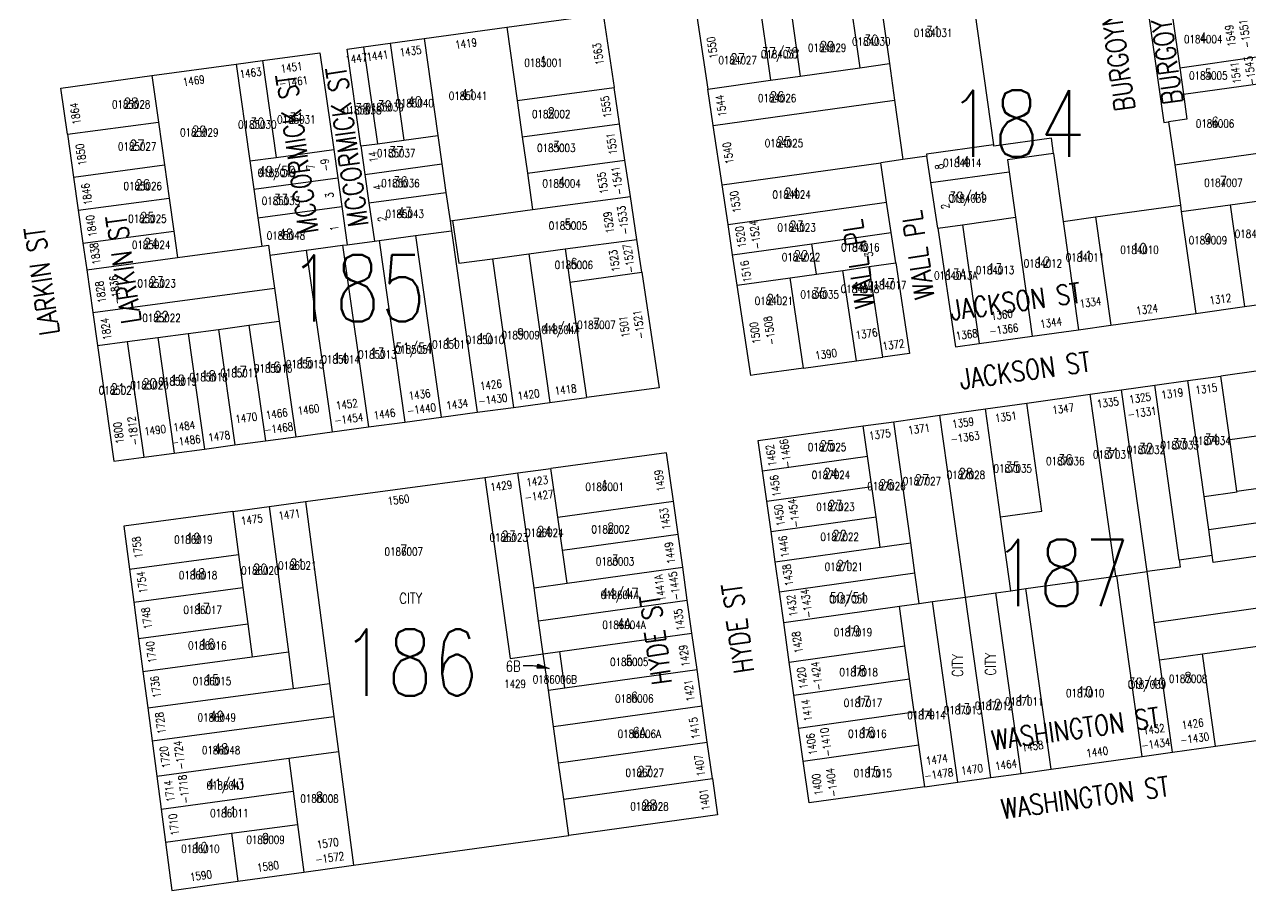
# Model space of a CAD drawing. Header units: feet. Extents: x 6006802 to 6013716, y 2117102 to 2120191.
# Drawn here: x 6006964 to 6007883, y 2117102 to 2117751 of the extents above; entities that cross this region are included whole.
import ezdxf
from ezdxf.enums import TextEntityAlignment as Align

# ---------------------------------------------------------------- set-up
doc = ezdxf.new("R2010")
doc.units = ezdxf.units.FT
doc.header["$LTSCALE"] = 100
doc.header["$MEASUREMENT"] = 0
doc.layers.get('0').update_dxf_attribs({"linetype": 'CONTINUOUS'})
for name, color, linetype in [('ADDRESS', 1, 'CONTINUOUS'), ('BLKLOT', 2, 'CONTINUOUS'), ('BLOCK_NUMBERS', 3, 'CONTINUOUS'), ('LEADER', 7, 'CONTINUOUS'), ('LOT_LINES', 4, 'CONTINUOUS'), ('LOT_NUMBERS', 7, 'CONTINUOUS'), ('ROW', 6, 'CONTINUOUS'), ('ST_NAME_IN_BLK', 7, 'CONTINUOUS'), ('ST_NAME_IN_ST', 6, 'CONTINUOUS')]:
    doc.layers.add(name, color=color, linetype=linetype)
doc.styles.add('ADDTXT', font='ROMANS.shx', dxfattribs={"width": 0.8, "height": 6})
doc.styles.add('BLKLOT', font='ROMANS.shx', dxfattribs={"width": 0.8, "height": 6})
doc.styles.add('BLOCK_NO', font='ROMANS.shx', dxfattribs={"width": 0.8, "height": 50})
doc.styles.add('LOT_NO', font='ROMANS.shx', dxfattribs={"width": 0.8, "height": 8})
doc.styles.add('SI', font='ROMANS.shx', dxfattribs={"width": 0.8, "height": 15})

# ---------------------------------------------------------------- blocks, each defined once
blk = doc.blocks.new('ARR')
for points in [[(0, 0), (1.5, -9), (-1.5, -9)], [(0, -1.22), (1.26, -8.8), (-1.26, -8.8)], [(0, -2.43), (1.03, -8.6), (-1.03, -8.6)], [(0, -3.65), (0.79, -8.4), (-0.79, -8.4)], [(0, -4.87), (0.56, -8.2), (-0.56, -8.2)], [(0, -6.08), (0.32, -8), (-0.32, -8)], [(0, -7.3), (0.08, -7.8), (-0.08, -7.8)]]:
    blk.add_lwpolyline(points, close=True)

msp = doc.modelspace()

# ---------------------------------------------------------------- linework, layer by layer
at = {"layer": 'LEADER'}
msp.add_lwpolyline([(6007337.62, 2117270.49, -0.013878), (6007342.25, 2117270.61, -0.022803), (6007345.07, 2117270.49, -0.003407), (6007348.83, 2117270.12, -0.004527), (6007351.65, 2117269.79, -0.037794), (6007353.59, 2117269.4, -0.019679), (6007357.2, 2117268.23)], format="xyb", dxfattribs=at)
at = {"layer": 'LOT_LINES'}
for points in [[(6007671.07, 2117795.92), (6007690.13, 2117660.79)], [(6007580.7, 2117783.29), (6007589.83, 2117718.57)], [(6007602.99, 2117786.4), (6007612.11, 2117721.69)], [(6007513.85, 2117773.95), (6007522.98, 2117709.24)], [(6007536.14, 2117777.06), (6007545.26, 2117712.35)], [(6007325.25, 2117748.99), (6007333.08, 2117693.96)], [(6007218.04, 2117734.37), (6007228.37, 2117661.69)], [(6007237.85, 2117737.07), (6007248.19, 2117664.36)], [(6007263.33, 2117740.55), (6007273.67, 2117667.79)], [(6007142.19, 2117724.04), (6007152.51, 2117651.47)], [(6007829.67, 2117718.64), (6007889.09, 2117726.94)], [(6007122.38, 2117721.34), (6007132.69, 2117648.8)], [(6007545.26, 2117712.35), (6007589.83, 2117718.57)], [(6007589.83, 2117718.57), (6007612.11, 2117721.69)], [(6007612.11, 2117721.69), (6007615.97, 2117694.35)], [(6007059.21, 2117712.73), (6007064.16, 2117677.91)], [(6007475.92, 2117702.67), (6007522.98, 2117709.24)], [(6007522.98, 2117709.24), (6007545.26, 2117712.35)], [(6007832.46, 2117698.84), (6007891.88, 2117707.14)], [(6007333.08, 2117693.96), (6007405.73, 2117703.75)], [(6007333.08, 2117693.96), (6007336.95, 2117666.73)], [(6007480.02, 2117675.37), (6007615.97, 2117694.35)], [(6007615.97, 2117694.35), (6007622.25, 2117649.76)], [(6006996.02, 2117668.73), (6007064.16, 2117677.91)], [(6007064.16, 2117677.91), (6007068.74, 2117645.74)], [(6007336.95, 2117666.73), (6007409.82, 2117676.55)], [(6007821.41, 2117678.09), (6007825.95, 2117645.93)], [(6007248.19, 2117664.36), (6007273.67, 2117667.79)], [(6007273.67, 2117667.79), (6007276.7, 2117646.51)], [(6007215.94, 2117660.02), (6007228.37, 2117661.69)], [(6007228.37, 2117661.69), (6007248.19, 2117664.36)], [(6007336.95, 2117666.73), (6007340.82, 2117639.51)], [(6007690.13, 2117660.79), (6007640.01, 2117653.79), (6007640.24, 2117652.27)], [(6007735.2, 2117654.46), (6007733.6, 2117665.85), (6007690.27, 2117659.8), (6007690.13, 2117660.79)], [(6007132.69, 2117648.8), (6007152.51, 2117651.47)], [(6007132.69, 2117648.8), (6007135.72, 2117627.52)], [(6007152.51, 2117651.47), (6007195.63, 2117657.28)], [(6007340.82, 2117639.51), (6007413.91, 2117649.35)], [(6007735.2, 2117654.46), (6007700.54, 2117649.62), (6007701.8, 2117640.71)], [(6007735.2, 2117654.46), (6007742.39, 2117603.47)], [(6007825.95, 2117645.93), (6007899.07, 2117656.14)], [(6007000.6, 2117636.56), (6007068.74, 2117645.74)], [(6007068.74, 2117645.74), (6007072.26, 2117620.98)], [(6007218.97, 2117638.73), (6007276.7, 2117646.51)], [(6007276.7, 2117646.51), (6007279.73, 2117625.22)], [(6007486.71, 2117630.87), (6007605.57, 2117647.43)], [(6007643.2, 2117632.53), (6007701.8, 2117640.71)], [(6007701.8, 2117640.71), (6007706.61, 2117606.55)], [(6007825.95, 2117645.93), (6007830.21, 2117615.73)], [(6007135.72, 2117627.52), (6007198.65, 2117635.99)], [(6007340.82, 2117639.51), (6007344.7, 2117612.28)], [(6007135.72, 2117627.52), (6007138.75, 2117606.23)], [(6007222, 2117617.44), (6007279.73, 2117625.22)], [(6007279.73, 2117625.22), (6007282.76, 2117603.94)], [(6007344.7, 2117612.28), (6007417.99, 2117622.16)], [(6007004.12, 2117611.8), (6007072.26, 2117620.98)], [(6007072.26, 2117620.98), (6007075.78, 2117596.23)], [(6007138.75, 2117606.23), (6007201.68, 2117614.71)], [(6007284.74, 2117604.2), (6007344.7, 2117612.28)], [(6007491.17, 2117601.2), (6007610.03, 2117617.8)], [(6007766.66, 2117606.85), (6007830.21, 2117615.73)], [(6007830.21, 2117615.73), (6007830.91, 2117610.78)], [(6007830.91, 2117610.78), (6007867.47, 2117615.88)], [(6007867.47, 2117615.88), (6007904.03, 2117620.99)], [(6007867.47, 2117615.88), (6007878.22, 2117539.64)], [(6007138.75, 2117606.23), (6007141.77, 2117584.94)], [(6007282.76, 2117603.94), (6007284.74, 2117604.2)], [(6007282.76, 2117603.94), (6007283.81, 2117596.51)], [(6007284.74, 2117604.2), (6007289.31, 2117572.03), (6007314.59, 2117575.43)], [(6007666.83, 2117600.99), (6007706.61, 2117606.55)], [(6007706.61, 2117606.55), (6007719.18, 2117517.43)], [(6007742.39, 2117603.47), (6007766.66, 2117606.85)], [(6007742.39, 2117603.47), (6007753.84, 2117522.27)], [(6007766.66, 2117606.85), (6007778.11, 2117525.66)], [(6007830.91, 2117610.78), (6007841.66, 2117534.53)], [(6007007.64, 2117587.05), (6007075.78, 2117596.23)], [(6007075.78, 2117596.23), (6007078.59, 2117576.43)], [(6007256.8, 2117592.87), (6007283.81, 2117596.51)], [(6007283.81, 2117596.51), (6007303.17, 2117460.38)], [(6007554.02, 2117586.75), (6007613.44, 2117595.05)], [(6007648.33, 2117598.41), (6007666.83, 2117600.99)], [(6007666.83, 2117600.99), (6007679.4, 2117511.87)], [(6007078.59, 2117576.43), (6007141.77, 2117584.94)], [(6007141.77, 2117584.94), (6007146.73, 2117585.61), (6007147.79, 2117578.18)], [(6007175.04, 2117581.86), (6007202.3, 2117585.53)], [(6007202.3, 2117585.53), (6007205.76, 2117586)], [(6007202.3, 2117585.53), (6007221.66, 2117449.39)], [(6007226.08, 2117588.73), (6007229.55, 2117589.2)], [(6007229.55, 2117589.2), (6007256.8, 2117592.87)], [(6007229.55, 2117589.2), (6007248.91, 2117453.07)], [(6007256.8, 2117592.87), (6007276.17, 2117456.74)], [(6007369.1, 2117582.77), (6007422.83, 2117590.01)], [(6007494.59, 2117578.45), (6007554.02, 2117586.75)], [(6007557.44, 2117564), (6007554.02, 2117586.75)], [(6007010.46, 2117567.25), (6007078.59, 2117576.43)], [(6007147.79, 2117578.18), (6007175.04, 2117581.86)], [(6007147.79, 2117578.18), (6007151.31, 2117553.43)], [(6007175.04, 2117581.86), (6007194.4, 2117445.72)], [(6007314.59, 2117575.43), (6007341.84, 2117579.1)], [(6007314.59, 2117575.43), (6007330.43, 2117464.05)], [(6007341.84, 2117579.1), (6007369.1, 2117582.77)], [(6007341.84, 2117579.1), (6007357.68, 2117467.72)], [(6007369.1, 2117582.77), (6007372.62, 2117558.02)], [(6007557.44, 2117564), (6007577.24, 2117566.77)], [(6007577.24, 2117566.77), (6007597.05, 2117569.54)], [(6007587.43, 2117499.03), (6007577.24, 2117566.77)], [(6007597.05, 2117569.54), (6007616.86, 2117572.3)], [(6007607.24, 2117501.79), (6007597.05, 2117569.54)], [(6007372.62, 2117558.02), (6007426.54, 2117565.29)], [(6007372.62, 2117558.02), (6007384.94, 2117471.39)], [(6007498.01, 2117555.71), (6007537.63, 2117561.24)], [(6007537.63, 2117561.24), (6007557.44, 2117564)], [(6007547.81, 2117493.5), (6007537.63, 2117561.24)], [(6007015.03, 2117535.07), (6007151.31, 2117553.43)], [(6007151.31, 2117553.43), (6007154.83, 2117528.68)], [(6007086.44, 2117519.47), (6007109.24, 2117522.54)], [(6007109.24, 2117522.54), (6007132.03, 2117525.61)], [(6007109.24, 2117522.54), (6007121.56, 2117435.91)], [(6007132.03, 2117525.61), (6007154.83, 2117528.68)], [(6007132.03, 2117525.61), (6007144.35, 2117438.98)], [(6007154.83, 2117528.68), (6007167.15, 2117442.05)], [(6007018.55, 2117510.32), (6007040.85, 2117513.33)], [(6007040.85, 2117513.33), (6007063.65, 2117516.4)], [(6007040.85, 2117513.33), (6007053.17, 2117426.7)], [(6007063.65, 2117516.4), (6007086.44, 2117519.47)], [(6007063.65, 2117516.4), (6007075.97, 2117429.77)], [(6007086.44, 2117519.47), (6007098.76, 2117432.84)], [(6007847.94, 2117397.35), (6007835.76, 2117484.1)], [(6007867.21, 2117439.93), (6007860.52, 2117487.56)], [(6007805.27, 2117340.91), (6007786.14, 2117477.17)], [(6007829.36, 2117349.83), (6007811, 2117480.64)], [(6007695.4, 2117381.91), (6007726.4, 2117386.24), (6007715.03, 2117467.24)], [(6007781.8, 2117337.63), (6007762.67, 2117473.89)], [(6007669.09, 2117321.89), (6007649.96, 2117458.15)], [(6007695.4, 2117381.91), (6007684.03, 2117462.91)], [(6007595.7, 2117427.46), (6007592.52, 2117450.13)], [(6007628.05, 2117362.5), (6007615.3, 2117453.31)], [(6007867.21, 2117439.93), (6007927.23, 2117448.31)], [(6007872.63, 2117401.3), (6007867.21, 2117439.93)], [(6007516.97, 2117416.46), (6007595.7, 2117427.46)], [(6007598.9, 2117404.68), (6007595.7, 2117427.46)], [(6007308.88, 2117411.55), (6007327.92, 2117275.91), (6007352.68, 2117279.34)], [(6007345.73, 2117328.86), (6007333.66, 2117414.89)], [(6007363.55, 2117381.8), (6007358.43, 2117418.23)], [(6007520.17, 2117393.68), (6007598.9, 2117404.68)], [(6007602.1, 2117381.9), (6007598.9, 2117404.68)], [(6007847.94, 2117397.35), (6007872.7, 2117400.81), (6007872.63, 2117401.3)], [(6007872.63, 2117401.3), (6007932.66, 2117409.69)], [(6007174.55, 2117393.45), (6007192.47, 2117257.13)], [(6007363.55, 2117381.8), (6007450.22, 2117393.81)], [(6007851.41, 2117372.59), (6007847.94, 2117397.35)], [(6007120.04, 2117386.11), (6007124.28, 2117353.89)], [(6007147.3, 2117389.78), (6007161.63, 2117280.72)], [(6007851.41, 2117372.59), (6007936.21, 2117384.44)], [(6007367.02, 2117357.05), (6007363.55, 2117381.8)], [(6007523.36, 2117370.91), (6007602.1, 2117381.9)], [(6007605.27, 2117359.32), (6007602.1, 2117381.9)], [(6007703.16, 2117326.65), (6007695.4, 2117381.91)], [(6007367.02, 2117357.05), (6007453.69, 2117369.06)], [(6007854.12, 2117353.28), (6007851.41, 2117372.59)], [(6007370.5, 2117332.29), (6007367.02, 2117357.05)], [(6007526.53, 2117348.33), (6007605.27, 2117359.32)], [(6007605.27, 2117359.32), (6007628.05, 2117362.5)], [(6007631.22, 2117339.93), (6007628.05, 2117362.5)], [(6007939.69, 2117359.68), (6007854.89, 2117347.84), (6007854.12, 2117353.28)], [(6007042.52, 2117342.87), (6007124.28, 2117353.89)], [(6007124.28, 2117353.89), (6007127.54, 2117329.1)], [(6007829.36, 2117349.83), (6007830.13, 2117344.38), (6007805.27, 2117340.91)], [(6007829.36, 2117349.83), (6007854.12, 2117353.28)], [(6007370.5, 2117332.29), (6007457.17, 2117344.3)], [(6007529.7, 2117325.75), (6007631.22, 2117339.93)], [(6007634.43, 2117317.05), (6007631.22, 2117339.93)], [(6007714.45, 2117328.23), (6007781.8, 2117337.63)], [(6007781.8, 2117337.63), (6007782.59, 2117337.74)], [(6007782.59, 2117337.74), (6007805.27, 2117340.91)], [(6007801.59, 2117202.4), (6007782.59, 2117337.74)], [(6007810.6, 2117302.91), (6007805.27, 2117340.91)], [(6007045.77, 2117318.09), (6007127.54, 2117329.1)], [(6007127.54, 2117329.1), (6007131.12, 2117301.84)], [(6007345.73, 2117328.86), (6007370.5, 2117332.29)], [(6007349.21, 2117304.1), (6007345.73, 2117328.86)], [(6007703.16, 2117326.65), (6007714.45, 2117328.23)], [(6007733.45, 2117192.89), (6007714.45, 2117328.23)], [(6007349.21, 2117304.1), (6007460.64, 2117319.54)], [(6007634.43, 2117317.05), (6007644.33, 2117318.43)], [(6007644.33, 2117318.43), (6007669.09, 2117321.89)], [(6007663.33, 2117183.1), (6007644.33, 2117318.43)], [(6007669.09, 2117321.89), (6007691.77, 2117325.06)], [(6007688.09, 2117186.56), (6007669.09, 2117321.89)], [(6007691.77, 2117325.06), (6007703.16, 2117326.65)], [(6007710.77, 2117189.72), (6007691.77, 2117325.06)], [(6007810.6, 2117302.91), (6007945.03, 2117321.67)], [(6007532.91, 2117302.87), (6007619.57, 2117314.98)], [(6007619.57, 2117314.98), (6007634.43, 2117317.05)], [(6007623.74, 2117285.27), (6007619.57, 2117314.98)], [(6007049.36, 2117290.82), (6007131.12, 2117301.84)], [(6007131.12, 2117301.84), (6007134.38, 2117277.05)], [(6007352.68, 2117279.34), (6007349.21, 2117304.1)], [(6007814.54, 2117274.88), (6007810.6, 2117302.91)], [(6007365.07, 2117281.06), (6007464.12, 2117294.79)], [(6007846.73, 2117279.38), (6007948.96, 2117293.64)], [(6007537.08, 2117273.16), (6007623.74, 2117285.27)], [(6007627.22, 2117260.51), (6007623.74, 2117285.27)], [(6007052.62, 2117266.03), (6007134.38, 2117277.05)], [(6007134.38, 2117277.05), (6007161.63, 2117280.72)], [(6007161.63, 2117280.72), (6007165.22, 2117253.45)], [(6007352.68, 2117279.34), (6007365.07, 2117281.06)], [(6007356.51, 2117252.11), (6007352.68, 2117279.34)], [(6007368.89, 2117253.82), (6007365.07, 2117281.06)], [(6007814.54, 2117274.88), (6007846.73, 2117279.38)], [(6007824.27, 2117205.56), (6007814.54, 2117274.88)], [(6007856.46, 2117210.05), (6007846.73, 2117279.38)], [(6007368.89, 2117253.82), (6007467.94, 2117267.55)], [(6007165.22, 2117253.45), (6007192.47, 2117257.13)], [(6007192.47, 2117257.13), (6007195.73, 2117232.34)], [(6007356.51, 2117252.11), (6007368.89, 2117253.82)], [(6007540.56, 2117248.41), (6007627.22, 2117260.51)], [(6007630.69, 2117235.75), (6007627.22, 2117260.51)], [(6007056.2, 2117238.77), (6007165.22, 2117253.45)], [(6007360.33, 2117224.88), (6007356.51, 2117252.11)], [(6007360.33, 2117224.88), (6007471.77, 2117240.32)], [(6007544.03, 2117223.65), (6007630.69, 2117235.75)], [(6007634.17, 2117210.99), (6007630.69, 2117235.75)], [(6007059.46, 2117213.98), (6007195.73, 2117232.34)], [(6007195.73, 2117232.34), (6007199.18, 2117206.07)], [(6007364.15, 2117197.64), (6007360.33, 2117224.88)], [(6007364.15, 2117197.64), (6007475.59, 2117213.09)], [(6007547.51, 2117198.89), (6007634.17, 2117210.99)], [(6007638.57, 2117179.65), (6007634.17, 2117210.99)], [(6007062.91, 2117187.71), (6007162.02, 2117201.06)], [(6007162.02, 2117201.06), (6007199.18, 2117206.07)], [(6007162.02, 2117201.06), (6007165.28, 2117176.27)], [(6007199.18, 2117206.07), (6007210.39, 2117120.81)], [(6007367.99, 2117170.31), (6007364.15, 2117197.64)], [(6007367.99, 2117170.31), (6007479.42, 2117185.75)], [(6007066.17, 2117162.92), (6007165.28, 2117176.27)], [(6007165.28, 2117176.27), (6007168.53, 2117151.48)], [(6007371.8, 2117143.18), (6007367.99, 2117170.31)], [(6007069.43, 2117138.13), (6007118.98, 2117144.81)], [(6007118.98, 2117144.81), (6007168.53, 2117151.48)], [(6007118.98, 2117144.81), (6007123.72, 2117108.8)], [(6007168.53, 2117151.48), (6007173.24, 2117115.66)]]:
    msp.add_lwpolyline(points, dxfattribs=at)
at = {"layer": 'ROW'}
for points in [[(6007671.07, 2117795.92), (6007798.59, 2117813.74), (6007817.78, 2117677.58), (6007821.41, 2117678.09)], [(6007513.85, 2117773.95), (6007466.21, 2117767.29), (6007475.92, 2117702.67)], [(6007325.25, 2117748.99), (6007397.45, 2117758.83), (6007405.73, 2117703.75)], [(6007824.29, 2117756.77), (6007829.67, 2117718.64)], [(6007263.33, 2117740.55), (6007325.25, 2117748.99)], [(6007215.94, 2117660.02), (6007205.61, 2117732.68), (6007218.04, 2117734.37)], [(6007218.04, 2117734.37), (6007237.85, 2117737.07)], [(6007237.85, 2117737.07), (6007263.33, 2117740.55)], [(6007122.38, 2117721.34), (6007142.19, 2117724.04)], [(6007142.19, 2117724.04), (6007185.3, 2117729.91), (6007195.63, 2117657.28)], [(6007059.21, 2117712.73), (6007122.38, 2117721.34)], [(6007829.67, 2117718.64), (6007832.46, 2117698.84)], [(6006996.02, 2117668.73), (6006991.09, 2117703.44), (6007059.21, 2117712.73)], [(6007409.82, 2117676.55), (6007405.73, 2117703.75)], [(6007480.02, 2117675.37), (6007475.92, 2117702.67)], [(6007832.46, 2117698.84), (6007835.12, 2117680), (6007821.41, 2117678.09)], [(6007413.91, 2117649.35), (6007409.82, 2117676.55)], [(6006996.02, 2117668.73), (6007000.6, 2117636.56)], [(6007486.71, 2117630.87), (6007480.02, 2117675.37)], [(6007215.94, 2117660.02), (6007218.97, 2117638.73)], [(6007195.63, 2117657.28), (6007198.65, 2117635.99)], [(6007417.99, 2117622.16), (6007413.91, 2117649.35)], [(6007622.25, 2117649.76), (6007605.57, 2117647.43)], [(6007640.24, 2117652.27), (6007622.25, 2117649.76)], [(6007643.2, 2117632.53), (6007640.24, 2117652.27)], [(6007610.03, 2117617.8), (6007605.57, 2117647.43)], [(6007000.6, 2117636.56), (6007004.12, 2117611.8)], [(6007198.65, 2117635.99), (6007201.68, 2117614.71)], [(6007218.97, 2117638.73), (6007222, 2117617.44)], [(6007491.17, 2117601.2), (6007486.71, 2117630.87)], [(6007648.33, 2117598.41), (6007643.2, 2117632.53)], [(6007422.83, 2117590.01), (6007417.99, 2117622.16)], [(6007201.68, 2117614.71), (6007205.76, 2117586)], [(6007222, 2117617.44), (6007226.08, 2117588.73)], [(6007613.44, 2117595.05), (6007610.03, 2117617.8)], [(6007878.22, 2117539.64), (6007914.78, 2117544.74), (6007904.03, 2117620.99)], [(6007004.12, 2117611.8), (6007007.64, 2117587.05)], [(6007494.59, 2117578.45), (6007491.17, 2117601.2)], [(6007616.86, 2117572.3), (6007613.44, 2117595.05)], [(6007648.33, 2117598.41), (6007661.71, 2117509.4), (6007679.4, 2117511.87)], [(6007007.64, 2117587.05), (6007010.46, 2117567.25)], [(6007205.76, 2117586), (6007226.08, 2117588.73)], [(6007426.54, 2117565.29), (6007422.83, 2117590.01)], [(6007498.01, 2117555.71), (6007494.59, 2117578.45)], [(6007010.46, 2117567.25), (6007015.03, 2117535.07)], [(6007616.86, 2117572.3), (6007627.04, 2117504.56), (6007607.24, 2117501.79)], [(6007426.54, 2117565.29), (6007439.55, 2117478.75), (6007384.94, 2117471.39)], [(6007547.81, 2117493.5), (6007511.06, 2117488.36), (6007508.19, 2117487.96), (6007498.01, 2117555.71)], [(6007841.66, 2117534.53), (6007878.22, 2117539.64)], [(6007015.03, 2117535.07), (6007018.55, 2117510.32)], [(6007778.11, 2117525.66), (6007841.66, 2117534.53)], [(6007719.18, 2117517.43), (6007753.84, 2117522.27)], [(6007753.84, 2117522.27), (6007778.11, 2117525.66)], [(6007679.4, 2117511.87), (6007719.18, 2117517.43)], [(6007018.55, 2117510.32), (6007030.88, 2117423.69), (6007053.17, 2117426.7)], [(6007587.43, 2117499.03), (6007607.24, 2117501.79)], [(6007547.81, 2117493.5), (6007587.43, 2117499.03)], [(6007927.23, 2117448.31), (6007920.54, 2117495.94), (6007860.52, 2117487.56)], [(6007811, 2117480.64), (6007835.76, 2117484.1)], [(6007835.76, 2117484.1), (6007860.52, 2117487.56)], [(6007762.67, 2117473.89), (6007786.14, 2117477.17)], [(6007786.14, 2117477.17), (6007811, 2117480.64)], [(6007330.43, 2117464.05), (6007357.68, 2117467.72)], [(6007357.68, 2117467.72), (6007384.94, 2117471.39)], [(6007684.03, 2117462.91), (6007715.03, 2117467.24)], [(6007715.03, 2117467.24), (6007762.67, 2117473.89)], [(6007248.91, 2117453.07), (6007276.17, 2117456.74)], [(6007276.17, 2117456.74), (6007303.17, 2117460.38)], [(6007303.17, 2117460.38), (6007330.43, 2117464.05)], [(6007615.3, 2117453.31), (6007649.96, 2117458.15)], [(6007649.96, 2117458.15), (6007684.03, 2117462.91)], [(6007194.4, 2117445.72), (6007221.66, 2117449.39)], [(6007221.66, 2117449.39), (6007248.91, 2117453.07)], [(6007516.97, 2117416.46), (6007513.79, 2117439.14), (6007592.52, 2117450.13)], [(6007592.52, 2117450.13), (6007615.3, 2117453.31)], [(6007121.56, 2117435.91), (6007144.35, 2117438.98)], [(6007144.35, 2117438.98), (6007167.15, 2117442.05)], [(6007167.15, 2117442.05), (6007194.4, 2117445.72)], [(6007053.17, 2117426.7), (6007075.97, 2117429.77)], [(6007075.97, 2117429.77), (6007098.76, 2117432.84)], [(6007098.76, 2117432.84), (6007121.56, 2117435.91)], [(6007450.22, 2117393.81), (6007445.15, 2117429.91), (6007358.43, 2117418.23)], [(6007174.55, 2117393.45), (6007308.88, 2117411.55)], [(6007308.88, 2117411.55), (6007333.66, 2117414.89)], [(6007333.66, 2117414.89), (6007358.43, 2117418.23)], [(6007520.17, 2117393.68), (6007516.97, 2117416.46)], [(6007147.3, 2117389.78), (6007174.55, 2117393.45)], [(6007453.69, 2117369.06), (6007450.22, 2117393.81)], [(6007523.36, 2117370.91), (6007520.17, 2117393.68)], [(6007120.04, 2117386.11), (6007038.28, 2117375.1), (6007042.52, 2117342.87)], [(6007120.04, 2117386.11), (6007147.3, 2117389.78)], [(6007457.17, 2117344.3), (6007453.69, 2117369.06)], [(6007526.53, 2117348.33), (6007523.36, 2117370.91)], [(6007529.7, 2117325.75), (6007526.53, 2117348.33)], [(6007042.52, 2117342.87), (6007045.77, 2117318.09)], [(6007460.64, 2117319.54), (6007457.17, 2117344.3)], [(6007045.77, 2117318.09), (6007049.36, 2117290.82)], [(6007464.12, 2117294.79), (6007460.64, 2117319.54)], [(6007532.91, 2117302.87), (6007529.7, 2117325.75)], [(6007537.08, 2117273.16), (6007532.91, 2117302.87)], [(6007049.36, 2117290.82), (6007052.62, 2117266.03)], [(6007467.94, 2117267.55), (6007464.12, 2117294.79)], [(6007856.46, 2117210.05), (6007958.7, 2117224.32), (6007948.96, 2117293.64)], [(6007540.56, 2117248.41), (6007537.08, 2117273.16)], [(6007052.62, 2117266.03), (6007056.2, 2117238.77)], [(6007471.77, 2117240.32), (6007467.94, 2117267.55)], [(6007544.03, 2117223.65), (6007540.56, 2117248.41)], [(6007056.2, 2117238.77), (6007059.46, 2117213.98)], [(6007475.59, 2117213.09), (6007471.77, 2117240.32)], [(6007547.51, 2117198.89), (6007544.03, 2117223.65)], [(6007059.46, 2117213.98), (6007062.91, 2117187.71)], [(6007479.42, 2117185.75), (6007475.59, 2117213.09)], [(6007824.27, 2117205.56), (6007856.46, 2117210.05)], [(6007638.57, 2117179.65), (6007551.91, 2117167.56), (6007547.51, 2117198.89)], [(6007733.45, 2117192.89), (6007801.59, 2117202.4)], [(6007801.59, 2117202.4), (6007824.27, 2117205.56)], [(6007688.09, 2117186.56), (6007710.77, 2117189.72)], [(6007710.77, 2117189.72), (6007733.45, 2117192.89)], [(6007062.91, 2117187.71), (6007066.17, 2117162.92)], [(6007479.42, 2117185.75), (6007483.23, 2117158.62), (6007371.8, 2117143.18)], [(6007638.57, 2117179.65), (6007663.33, 2117183.1)], [(6007663.33, 2117183.1), (6007688.09, 2117186.56)], [(6007066.17, 2117162.92), (6007069.43, 2117138.13)], [(6007069.43, 2117138.13), (6007074.19, 2117101.93), (6007123.72, 2117108.8)], [(6007210.39, 2117120.81), (6007371.8, 2117143.18)], [(6007173.24, 2117115.66), (6007210.39, 2117120.81)], [(6007123.72, 2117108.8), (6007173.24, 2117115.66)]]:
    msp.add_lwpolyline(points, dxfattribs=at)

# ---------------------------------------------------------------- block references
at = {"layer": 'LEADER', "rotation": 258.6845158219203}
msp.add_blockref('ARR', (6007357.2, 2117268.23), dxfattribs=at)

# ---------------------------------------------------------------- texts
at = {"layer": 'ADDRESS', "style": 'ADDTXT', "width": 0.8}
for s, rotation, p in [('1549', 98.02613, (6007870.67, 2117743.02)), ('-1551', 98.02613, (6007881.56, 2117744.55)), ('1550', 98.54771, (6007482.31, 2117734.14)), ('1441', 7.76129, (6007228.77, 2117724.73)), ('1435', 7.76129, (6007253.58, 2117728.12)), ('1419', 7.76129, (6007295.19, 2117733.79)), ('1563', 98.54771, (6007396.83, 2117729.33)), ('1451', 7.76129, (6007164.41, 2117715.96)), ('1447', 7.76129, (6007212.95, 2117722.58)), ('-1543', 98.02613, (6007885.47, 2117716.83)), ('1463', 7.76129, (6007133.69, 2117711.78)), ('1541', 98.02613, (6007874.58, 2117715.29)), ('1469', 7.76129, (6007091.09, 2117705.97)), ('-1461', 7.76129, (6007165.89, 2117705.06)), ('1555', 98.54771, (6007402.78, 2117689.76)), ('1544', 98.54771, (6007488.86, 2117690.58)), ('1864', 98.09481, (6007004.87, 2117684.66)), ('1551', 98.54771, (6007406.94, 2117662.08)), ('1850', 98.09481, (6007009.24, 2117653.97)), ('1540', 98.54771, (6007494.19, 2117655.1)), ('-9', 98.09481, (6007192.15, 2117646.2)), ('14', 98.09481, (6007228.16, 2117652.24)), ('7', 98.09481, (6007181.26, 2117644.65)), ('1535', 98.54771, (6007400.22, 2117632.75)), ('-1541', 98.54771, (6007411.1, 2117634.39)), ('8', 98.54771, (6007652.47, 2117644.89)), ('1846', 98.09481, (6007013.46, 2117624.26)), ('4', 98.09481, (6007231.4, 2117629.47)), ('3', 98.09481, (6007195.39, 2117623.43)), ('1530', 98.54771, (6007499.68, 2117618.61)), ('-1533', 98.54771, (6007415.56, 2117604.72)), ('2', 98.54771, (6007656.93, 2117615.22)), ('1840', 98.09481, (6007016.84, 2117600.5)), ('2', 98.09481, (6007234.78, 2117605.71)), ('1529', 98.54771, (6007404.68, 2117603.09)), ('-1524', 98.54771, (6007514.53, 2117593.83)), ('1', 98.09481, (6007198.91, 2117598.68)), ('1520', 98.54771, (6007503.65, 2117592.19)), ('1838', 98.09481, (6007019.8, 2117579.71)), ('-1527', 98.54771, (6007419.87, 2117576.03)), ('1523', 98.54771, (6007408.99, 2117574.39)), ('3', 98.54771, (6007599.66, 2117579.12)), ('1516', 98.54771, (6007507.53, 2117566.38)), ('1828', 98.09481, (6007023.88, 2117551)), ('-1836', 98.09481, (6007034.77, 2117552.55)), ('1312', 7.94999, (6007860.57, 2117542.22)), ('1334', 7.94999, (6007763.2, 2117539.73)), ('1324', 7.94999, (6007805.62, 2117534.55)), ('1824', 98.09481, (6007027.82, 2117523.28)), ('1501', 98.54771, (6007416.42, 2117524.97)), ('-1521', 98.54771, (6007427.3, 2117526.6)), ('-1508', 98.54771, (6007525.32, 2117521.99)), ('1360', 7.94999, (6007696.8, 2117530.46)), ('1344', 7.94999, (6007733.64, 2117524.49)), ('1500', 98.54771, (6007514.45, 2117520.35)), ('1376', 7.94999, (6007595.36, 2117516.29)), ('1368', 7.94999, (6007670.48, 2117515.68)), ('-1366', 7.94999, (6007698.32, 2117519.56)), ('1372', 7.94999, (6007615.53, 2117508)), ('1390', 7.94999, (6007565.05, 2117500.95)), ('1426', 7.67283, (6007313.83, 2117477.96)), ('1436', 7.67283, (6007260.31, 2117470.75)), ('-1430', 7.67283, (6007315.3, 2117467.06)), ('1420', 7.67283, (6007342.05, 2117470.66)), ('1418', 7.67283, (6007369.8, 2117474.4)), ('1325', 7.94999, (6007800.38, 2117468.05)), ('1319', 7.94999, (6007824.51, 2117471.42)), ('1315', 7.94999, (6007850.05, 2117474.99)), ('1460', 7.67283, (6007177.06, 2117459.53)), ('1452', 7.67283, (6007205.81, 2117463.4)), ('-1440', 7.67283, (6007261.78, 2117459.85)), ('1434', 7.67283, (6007288.54, 2117463.45)), ('1347', 7.94999, (6007742.72, 2117460)), ('1335', 7.94999, (6007776.24, 2117464.68)), ('-1812', 97.67283, (6007048.23, 2117446.81)), ('1470', 7.67283, (6007130.49, 2117453.26)), ('1466', 7.67283, (6007153.28, 2117456.33)), ('-1454', 7.67283, (6007207.27, 2117452.5)), ('1446', 7.67283, (6007234.03, 2117456.11)), ('1359', 7.94999, (6007667.69, 2117449.52)), ('1351', 7.94999, (6007699.8, 2117454.01)), ('-1331', 7.94999, (6007801.9, 2117457.16)), ('1800', 97.67283, (6007037.33, 2117445.34)), ('1490', 7.67283, (6007062.11, 2117444.04)), ('1484', 7.67283, (6007083.91, 2117446.98)), ('-1468', 7.67283, (6007154.75, 2117445.43)), ('1375', 7.94999, (6007605.33, 2117440.82)), ('1371', 7.94999, (6007634.73, 2117444.92)), ('-1486', 7.67283, (6007085.38, 2117436.08)), ('1478', 7.67283, (6007110.15, 2117439.42)), ('-1466', 97.99067, (6007537.29, 2117429.95)), ('-1363', 7.94999, (6007669.21, 2117438.63)), ('1462', 97.99067, (6007526.4, 2117428.42)), ('1423', 7.67283, (6007348.47, 2117405.79)), ('1459', 97.99067, (6007442.95, 2117409.61)), ('1456', 97.99067, (6007529.6, 2117405.61)), ('1429', 7.67283, (6007321.6, 2117402.17)), ('-1427', 7.67283, (6007349.94, 2117394.88)), ('1560', 7.67283, (6007244.54, 2117391.78)), ('-1454', 97.99067, (6007543.59, 2117385.08)), ('1475', 7.67283, (6007134.59, 2117376.97)), ('1471', 7.67283, (6007162.78, 2117380.77)), ('1453', 97.99067, (6007446.98, 2117380.89)), ('1450', 97.99067, (6007532.7, 2117383.56)), ('1758', 97.48876, (6007051.43, 2117359.45)), ('1446', 97.99067, (6007535.99, 2117360.09)), ('1449', 97.99067, (6007450.55, 2117355.46)), ('1438', 97.99067, (6007538.99, 2117338.69)), ('1754', 97.48876, (6007054.88, 2117333.24)), ('1441A', 97.99067, (6007443.15, 2117329.06)), ('-1445', 97.99067, (6007454.04, 2117330.59)), ('-1434', 97.99067, (6007553.09, 2117317.37)), ('1432', 97.99067, (6007542.2, 2117315.84)), ('1748', 97.48876, (6007058.41, 2117306.37)), ('1435', 97.99067, (6007457.6, 2117305.24)), ('1428', 97.99067, (6007546.05, 2117288.39)), ('1740', 97.48876, (6007061.75, 2117280.99)), ('1429', 97.99067, (6007461.38, 2117278.31)), ('-1424', 97.99067, (6007560.72, 2117263.08)), ('1420', 97.99067, (6007549.82, 2117261.55)), ('1736', 97.48876, (6007065.18, 2117254.87)), ('1421', 97.99067, (6007465.05, 2117252.22)), ('1414', 97.99067, (6007553.22, 2117237.34)), ('1728', 97.48876, (6007068.74, 2117227.81)), ('1415', 97.99067, (6007469, 2117224.06)), ('1432', 7.94407, (6007810.72, 2117219.83)), ('1426', 7.94407, (6007839.81, 2117223.89)), ('1406', 97.99067, (6007556.78, 2117211.99)), ('-1410', 97.99067, (6007567.67, 2117213.52)), ('-1430', 7.94407, (6007841.33, 2117212.99)), ('1720', 97.48876, (6007072.09, 2117202.28)), ('-1724', 97.48876, (6007083, 2117203.71)), ('1458', 7.94407, (6007719.8, 2117207.14)), ('1440', 7.94407, (6007768.27, 2117202.8)), ('-1434', 7.94407, (6007812.24, 2117208.93)), ('1407', 97.99067, (6007472.94, 2117196)), ('1474', 7.94407, (6007648.05, 2117197.13)), ('1464', 7.94407, (6007699.91, 2117193.26)), ('-1404', 97.99067, (6007571.91, 2117183.3)), ('-1478', 7.94407, (6007649.57, 2117186.23)), ('1470', 7.94407, (6007674.37, 2117189.69)), ('1714', 97.48876, (6007075.45, 2117176.75)), ('-1718', 97.48876, (6007086.35, 2117178.18)), ('1400', 97.99067, (6007561.02, 2117181.78)), ('1401', 97.99067, (6007476.52, 2117170.47)), ('1710', 97.48876, (6007078.74, 2117151.69)), ('1570', 7.8901, (6007191.54, 2117134.35)), ('-1572', 7.8901, (6007193.05, 2117123.45)), ('1590', 7.8901, (6007096.5, 2117110.07)), ('1580', 7.8901, (6007146.74, 2117117.04))]:
    msp.add_text(s, height=6, rotation=rotation, dxfattribs=at).set_placement(p, align=Align.CENTER)
msp.add_text('1429', height=6, dxfattribs=at).set_placement((6007331.48, 2117253.76), align=Align.CENTER)
at = {"layer": 'BLKLOT', "style": 'BLKLOT', "width": 0.8}
for s, p in [('0184030', (6007598.51, 2117735.29)), ('0184031', (6007644.86, 2117741.77)), ('0184004', (6007847.27, 2117737.02)), ('0184037', (6007530.18, 2117725.75)), ('0184029', (6007565.44, 2117730.67)), ('0185001', (6007352.83, 2117719.34)), ('0184027', (6007498.33, 2117721.3)), ('0184005', (6007851.12, 2117709.77)), ('0185040', (6007256.21, 2117689.11)), ('0185041', (6007296.28, 2117694.58)), ('0184026', (6007527.95, 2117692.9)), ('0185028', (6007043.77, 2117688.14)), ('0185038', (6007217.04, 2117683.78)), ('0185039', (6007233.76, 2117686.05)), ('0185002', (6007358.6, 2117680.95)), ('0185030', (6007138.33, 2117673.05)), ('0185031', (6007167.59, 2117676.83)), ('0184006', (6007856.19, 2117673.78)), ('0185029', (6007094.81, 2117667.12)), ('0185027', (6007048.26, 2117656.58)), ('0185003', (6007362.42, 2117655.5)), ('0184025', (6007533.03, 2117659.11)), ('0185037', (6007242.39, 2117651.6)), ('0184014', (6007666.7, 2117644.39)), ('0185049', (6007153.06, 2117636.97)), ('0185026', (6007052.46, 2117626.98)), ('0185036', (6007245.59, 2117629.08)), ('0185004', (6007366.42, 2117628.89)), ('0184007', (6007862.44, 2117629.43)), ('0185033', (6007156.07, 2117615.81)), ('0184024', (6007538.83, 2117620.52)), ('0184039', (6007670.72, 2117617.68)), ('0185043', (6007248.87, 2117606.07)), ('0185025', (6007055.95, 2117602.5)), ('0185005', (6007371.17, 2117597.26)), ('0185048', (6007159.76, 2117589.86)), ('0184023', (6007542.54, 2117595.86)), ('0184008', (6007885.39, 2117591.12)), ('0185024', (6007058.74, 2117582.84)), ('0184016', (6007590.27, 2117581)), ('0184010', (6007799.56, 2117579.14)), ('0184009', (6007850.84, 2117586.3)), ('0184022', (6007545.87, 2117573.65)), ('0184011', (6007758.73, 2117573.44)), ('0185006', (6007375.6, 2117567.8)), ('0184013', (6007691.32, 2117564.02)), ('0184012', (6007727.14, 2117569.02)), ('0185023', (6007062.84, 2117554.03)), ('0184017', (6007610.43, 2117552.73)), ('0184013A', (6007661.8, 2117559.9)), ('0184035', (6007559.85, 2117545.66)), ('0184018', (6007590.06, 2117549.88)), ('0184021', (6007525.52, 2117540.87)), ('0185022', (6007066.53, 2117528.07)), ('0185009', (6007335.73, 2117515.21)), ('0185044', (6007365.69, 2117519.25)), ('0185007', (6007392.47, 2117522.86)), ('0185011', (6007283.74, 2117508.21)), ('0185010', (6007308.95, 2117511.61)), ('0185014', (6007200.82, 2117497.04)), ('0185013', (6007228.29, 2117500.74)), ('0185051', (6007255.68, 2117504.43)), ('0185017', (6007124.99, 2117486.82)), ('0185016', (6007150.21, 2117490.22)), ('0185015', (6007174.13, 2117493.44)), ('0185020', (6007057.54, 2117477.74)), ('0185019', (6007078.61, 2117480.57)), ('0185018', (6007101.76, 2117483.69)), ('0185021', (6007033.85, 2117473.83)), ('0187033', (6007829.64, 2117432.76)), ('0187034', (6007853.55, 2117436.1)), ('0187025', (6007565.37, 2117431.34)), ('0187031', (6007779.06, 2117425.7)), ('0187032', (6007804.35, 2117429.23)), ('0187035', (6007704.57, 2117415.29)), ('0187036', (6007743.93, 2117420.79)), ('0187024', (6007568.31, 2117410.39)), ('0187027', (6007636.47, 2117405.78)), ('0187028', (6007669.43, 2117410.39)), ('0186001', (6007398.66, 2117401.46)), ('0187026', (6007609.89, 2117402.07)), ('0187023', (6007571.68, 2117386.4)), ('0186024', (6007353.47, 2117367.11)), ('0186002', (6007403.12, 2117369.63)), ('0186019', (6007090.44, 2117361.92)), ('0186023', (6007326.78, 2117363.51)), ('0187022', (6007574.83, 2117363.97)), ('0186007', (6007248.1, 2117352.91)), ('0186021', (6007168.29, 2117342.49)), ('0186003', (6007406.5, 2117345.55)), ('0187021', (6007577.97, 2117341.55)), ('0186018', (6007093.95, 2117335.24)), ('0186020', (6007140.52, 2117338.75)), ('0186044', (6007410.02, 2117320.52)), ('0187050', (6007581.37, 2117317.37)), ('0186017', (6007097.37, 2117309.24)), ('0186004A', (6007413.18, 2117298)), ('0187019', (6007584.86, 2117292.47)), ('0186016', (6007100.87, 2117282.56)), ('0186005', (6007417.08, 2117270.22)), ('0186006B', (6007361.36, 2117257.15)), ('0187018', (6007589.05, 2117262.62)), ('0187008', (6007836, 2117257.68)), ('0186015', (6007104.38, 2117255.87)), ('0187039', (6007805.23, 2117253.39)), ('0186006', (6007420.93, 2117242.76)), ('0187017', (6007592.29, 2117239.56)), ('0187011', (6007713.08, 2117240.53)), ('0187010', (6007758.84, 2117246.92)), ('0187014', (6007639.87, 2117230.32)), ('0187013', (6007667.32, 2117234.15)), ('0187012', (6007690.55, 2117237.39)), ('0186049', (6007107.97, 2117228.58)), ('0186006A', (6007424.65, 2117216.27)), ('0187016', (6007595.53, 2117216.45)), ('0186048', (6007111.2, 2117204.02)), ('0186027', (6007428.73, 2117187.21)), ('0187015', (6007599.68, 2117186.89)), ('0186041', (6007114.67, 2117177.63)), ('0186008', (6007184.93, 2117167.76)), ('0186011', (6007117.39, 2117156.9)), ('0186028', (6007432.28, 2117161.92)), ('0186010', (6007095.69, 2117130.15)), ('0186009', (6007144.5, 2117136.92))]:
    msp.add_text(s, height=6, dxfattribs=at).set_placement(p, align=Align.CENTER)
at = {"layer": 'BLOCK_NUMBERS', "style": 'BLOCK_NO', "width": 0.8}
for s, p in [('184', (6007707.43, 2117651.76)), ('185', (6007213.46, 2117528.33)), ('187', (6007741.11, 2117315.14)), ('186', (6007252.76, 2117247.81))]:
    msp.add_text(s, height=50, dxfattribs=at).set_placement(p, align=Align.CENTER)
at = {"layer": 'LOT_NUMBERS', "style": 'LOT_NO', "width": 0.8}
for s, p in [('30', (6007598.51, 2117735.29)), ('31', (6007644.86, 2117741.77)), ('4', (6007847.27, 2117737.02)), ('37/38', (6007530.18, 2117725.75)), ('29', (6007565.44, 2117730.67)), ('1', (6007352.83, 2117719.34)), ('27', (6007498.33, 2117721.3)), ('5', (6007851.12, 2117709.77)), ('28', (6007043.77, 2117688.14)), ('40', (6007256.21, 2117689.11)), ('41', (6007296.28, 2117694.58)), ('26', (6007527.95, 2117692.9)), ('38', (6007217.04, 2117683.78)), ('39', (6007233.76, 2117686.05)), ('2', (6007358.6, 2117680.95)), ('30', (6007138.33, 2117673.05)), ('31', (6007167.59, 2117676.83)), ('6', (6007856.19, 2117673.78)), ('29', (6007094.81, 2117667.12)), ('27', (6007048.26, 2117656.58)), ('37', (6007242.39, 2117651.6)), ('3', (6007362.42, 2117655.5)), ('25', (6007533.03, 2117659.11)), ('14', (6007666.7, 2117644.39)), ('49/50', (6007153.06, 2117636.97)), ('26', (6007052.46, 2117626.98)), ('36', (6007245.59, 2117629.08)), ('4', (6007366.42, 2117628.89)), ('7', (6007862.44, 2117629.43)), ('33', (6007156.07, 2117615.81)), ('24', (6007538.83, 2117620.52)), ('39/41', (6007670.72, 2117617.68)), ('43', (6007248.87, 2117606.07)), ('25', (6007055.95, 2117602.5)), ('5', (6007371.17, 2117597.26)), ('23', (6007542.54, 2117595.86)), ('48', (6007159.76, 2117589.86)), ('9', (6007850.84, 2117586.3)), ('24', (6007058.74, 2117582.84)), ('16', (6007590.27, 2117581)), ('10', (6007799.56, 2117579.14)), ('6', (6007375.6, 2117567.8)), ('22', (6007545.87, 2117573.65)), ('12', (6007727.14, 2117569.02)), ('11', (6007758.73, 2117573.44)), ('13A', (6007661.8, 2117559.9)), ('13', (6007691.32, 2117564.02)), ('23', (6007062.84, 2117554.03)), ('18', (6007590.06, 2117549.88)), ('17', (6007610.43, 2117552.73)), ('21', (6007525.52, 2117540.87)), ('35', (6007559.85, 2117545.66)), ('22', (6007066.53, 2117528.07)), ('7', (6007392.47, 2117522.86)), ('9', (6007335.73, 2117515.21)), ('44/47', (6007365.69, 2117519.25)), ('51/54', (6007255.68, 2117504.43)), ('11', (6007283.74, 2117508.21)), ('10', (6007308.95, 2117511.61)), ('14', (6007200.82, 2117497.04)), ('13', (6007228.29, 2117500.74)), ('17', (6007124.99, 2117486.82)), ('16', (6007150.21, 2117490.22)), ('15', (6007174.13, 2117493.44)), ('20', (6007057.54, 2117477.74)), ('19', (6007078.61, 2117480.57)), ('18', (6007101.76, 2117483.69)), ('21', (6007033.85, 2117473.83)), ('25', (6007565.37, 2117431.34)), ('33', (6007829.64, 2117432.76)), ('34', (6007853.55, 2117436.1)), ('36', (6007743.93, 2117420.79)), ('31', (6007779.06, 2117425.7)), ('32', (6007804.35, 2117429.23)), ('35', (6007704.57, 2117415.29)), ('24', (6007568.31, 2117410.39)), ('26', (6007609.89, 2117402.07)), ('27', (6007636.47, 2117405.78)), ('28', (6007669.43, 2117410.39)), ('1', (6007398.66, 2117401.46)), ('23', (6007571.68, 2117386.4)), ('24', (6007353.47, 2117367.11)), ('2', (6007403.12, 2117369.63)), ('19', (6007090.44, 2117361.92)), ('23', (6007326.78, 2117363.51)), ('22', (6007574.83, 2117363.97)), ('7', (6007248.1, 2117352.91)), ('20', (6007140.52, 2117338.75)), ('21', (6007168.29, 2117342.49)), ('3', (6007406.5, 2117345.55)), ('21', (6007577.97, 2117341.55)), ('18', (6007093.95, 2117335.24)), ('44/47', (6007410.02, 2117320.52)), ('CITY', (6007253.33, 2117316.99)), ('50/51', (6007581.37, 2117317.37)), ('17', (6007097.37, 2117309.24)), ('4A', (6007413.18, 2117298)), ('19', (6007584.86, 2117292.47)), ('16', (6007100.87, 2117282.56)), ('6B', (6007330.17, 2117265.98)), ('5', (6007417.08, 2117270.22)), ('15', (6007104.38, 2117255.87)), ('18', (6007589.05, 2117262.62)), ('39/40', (6007805.23, 2117253.39)), ('8', (6007836, 2117257.68)), ('10', (6007758.84, 2117246.92)), ('6', (6007420.93, 2117242.76)), ('17', (6007592.29, 2117239.56)), ('12', (6007690.55, 2117237.39)), ('11', (6007713.08, 2117240.53)), ('49', (6007107.97, 2117228.58)), ('14', (6007639.87, 2117230.32)), ('13', (6007667.32, 2117234.15)), ('6A', (6007424.65, 2117216.27)), ('16', (6007595.53, 2117216.45)), ('48', (6007111.2, 2117204.02)), ('27', (6007428.73, 2117187.21)), ('15', (6007599.68, 2117186.89)), ('41/43', (6007114.67, 2117177.63)), ('8', (6007184.93, 2117167.76)), ('11', (6007117.39, 2117156.9)), ('28', (6007432.28, 2117161.92)), ('9', (6007144.5, 2117136.92)), ('10', (6007095.69, 2117130.15))]:
    msp.add_text(s, height=8, dxfattribs=at).set_placement(p, align=Align.CENTER)
for p in [(6007667.23, 2117270.53), (6007691.89, 2117271.53)]:
    msp.add_text('CITY', height=8, rotation=90, dxfattribs=at).set_placement(p, align=Align.CENTER)
at = {"layer": 'ST_NAME_IN_BLK', "style": 'SI', "width": 0.8}
for s, rotation, p in [('BURGOYNE ST', 98.02613, (6007788.38, 2117742.85)), ('MCCORMICK ST', 98.09481, (6007175.73, 2117655.14)), ('LARKIN ST', 98.09481, (6007045.63, 2117568.5)), ('WALL PL', 98.54771, (6007596.58, 2117572.66)), ('JACKSON ST', 7.94999, (6007707.6, 2117536)), ('HYDE ST', 97.99067, (6007444.46, 2117290.94)), ('WASHINGTON ST', 7.94407, (6007752.54, 2117215.75))]:
    msp.add_text(s, height=15, rotation=rotation, dxfattribs=at).set_placement(p, align=Align.CENTER)
at = {"layer": 'ST_NAME_IN_ST', "style": 'SI', "width": 0.8}
for s, rotation, p in [('BURGOYNE ST', 98.02613, (6007824.28, 2117747.91)), ('MCCORMICK ST', 98.09481, (6007213.1, 2117660.45)), ('WALL PL', 98.54771, (6007641.08, 2117579.35)), ('LARKIN ST', 98.09481, (6006984.37, 2117559.78)), ('JACKSON ST', 7.94999, (6007714.8, 2117484.44)), ('HYDE ST', 97.99067, (6007505.98, 2117299.58)), ('WASHINGTON ST', 7.94407, (6007759.74, 2117164.16))]:
    msp.add_text(s, height=15, rotation=rotation, dxfattribs=at).set_placement(p, align=Align.CENTER)

doc.saveas('drawing.dxf')
